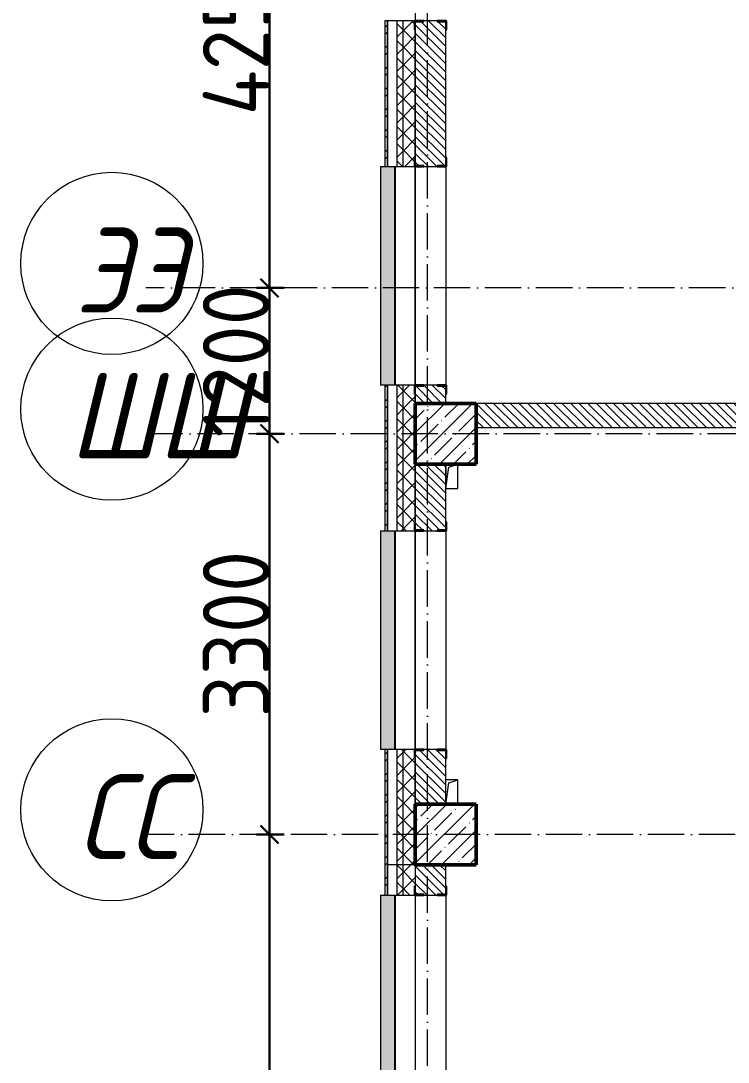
# Model space of a CAD drawing. Header units: millimetres. Extents: x -12989 to 629078, y -109036 to 555275.
# Drawn here: x 278072 to 283897, y -15457 to -6882 of the extents above; entities that cross this region are included whole.
import ezdxf

# ---------------------------------------------------------------- set-up
doc = ezdxf.new("R2010")
doc.units = ezdxf.units.MM
doc.linetypes.add('50_200_ШТРИХ_1Т_ш5_п1_п1_', pattern=[700, 500, -100, 0, -100])
for name, color, linetype, lineweight in [('4 -стяжа', 7, 'Continuous', 30), ('A-____-____-DIMS', 7, 'Continuous', 9), ('A-GENM-____-MCUT', 7, 'Continuous', 25), ('A-GENM-____-OTLN', 7, 'Continuous', 9), ('A-GENM-____-OTLN-1', 7, 'Continuous', 25), ('A-GLAZ-____-OTLN', 7, 'Continuous', 9), ('A-WALL-____-MCUT', 7, 'Continuous', 13), ('A-WALL-____-MCUT-1', 7, 'Continuous', 9), ('A-WALL-____-OTLN', 7, 'Continuous', 9), ('A-WALL-____-PATT-1', 7, 'Continuous', 9), ('A-WALL-FNSH-MCUT-1', 7, 'Continuous', 9), ('S-COLS-____-MCUT', 7, 'Continuous', 50), ('S-COLS-____-OTLN', 7, 'Continuous', 9), ('S-GRID-____-IDEN', 7, 'Continuous', 9), ('S-GRID-____-OTLN-1', 7, '50_200_ШТРИХ_1Т_ш5_п1_п1_', 9)]:
    doc.layers.add(name, color=color, linetype=linetype, lineweight=lineweight)
doc.layers.add('A-GLAZ-____-OTLN-1', color=7, linetype='Continuous', lineweight=9, true_color=0xc0c0c0)
doc.layers.get('4 -стяжа').off()
doc.styles.add('ISOCPEUR_I_9', font='isocpeui.ttf', dxfattribs={"width": 0.9, "height": 250})
doc.styles.add('СПДС', font='isocpeur.ttf', dxfattribs={"width": 0.9})
doc.dimstyles.new('ISO-2_5_0_9К_БОЛЬШОЙ_ОСИ', dxfattribs={"dimscale": 304.8, "dimtxt": 248.995294, "dimasz": 0.492126, "dimexe": 0.393701, "dimexo": 0, "dimgap": 0, "dimtad": 1, "dimdec": 0, "dimzin": 0, "dimdsep": 46, "dimtxsty": 'ISOCPEUR_I_9', "dimblk1": 'OBLIQUE', "dimblk2": 'OBLIQUE', "dimsah": 1, "dimcen": 0.09, "dimdle": 0.393701, "dimazin": 0, "dimtfac": 1, "dimtdec": 4, "dimtix": 1, "dimtmove": 0, "dimatfit": 3, "dimfxl": 1, "dimtvp": 1, "dimtolj": 1, "dimtzin": 0, "dimarcsym": 2})
pattern_1 = [(135, (283770.707, -86863.456), (-35.35534, -35.35534), [])]
pattern_2 = [(45, (283770.71, -86863.46), (-70.71068, 70.71068), []), (135, (283770.71, -86863.46), (-70.71068, -70.71068), [])]
pattern_3 = [(45, (283770.71, -86863.46), (-85.53659, 85.53659), []), (45, (283827.73, -86863.46), (-85.53659, 85.53659), [])]

# ---------------------------------------------------------------- blocks, each defined once
blk = doc.blocks.new('BSC_Колонна _Прямоугольная - 500х500-V26-АР1_План отверстий 3 этажа в осях 1-64_Ю-ЯЯ')
at = {"layer": 'S-COLS-____-OTLN'}
h = blk.add_hatch(dxfattribs=at)
h.set_pattern_fill('FP_33', color=256, style=0, pattern_type=2)
h.set_pattern_definition([(45, (2200, -76581.04), (-114.04925, 114.04925), []), (45, (2314.05, -76581.04), (-114.04925, 114.04925), [201.613, -40.323, 3.353, -36.97])])
h.paths.add_polyline_path([(-250, -250), (250, -250), (250, 250), (-250, 250), (-250, 16.2)], flags=0)
at = {"layer": 'S-COLS-____-MCUT'}
for p, q in [((250, 250), (-250, 250)), ((-250, 250), (-250, -250)), ((250, -250), (250, 250)), ((-250, -250), (250, -250))]:
    blk.add_line(p, q, dxfattribs=at)
blk = doc.blocks.new('BSC_Колонна _Прямоугольная - 500х500-V32-АР1_План отверстий 3 этажа в осях 1-64_Ю-ЯЯ')
at = {"layer": 'S-COLS-____-OTLN'}
h = blk.add_hatch(dxfattribs=at)
h.set_pattern_fill('FP_39', color=256, style=0, pattern_type=2)
h.set_pattern_definition([(45, (2200, -73281.04), (-114.04925, 114.04925), []), (45, (2314.05, -73281.04), (-114.04925, 114.04925), [201.613, -40.323, 3.353, -36.97])])
h.paths.add_polyline_path([(-250, -250), (250, -250), (250, 250), (-250, 250), (-250, 87.3)], flags=0)
at = {"layer": 'S-COLS-____-MCUT'}
for p, q in [((250, 250), (-250, 250)), ((-250, 250), (-250, -250)), ((250, -250), (250, 250)), ((-250, -250), (250, -250))]:
    blk.add_line(p, q, dxfattribs=at)
blk = doc.blocks.new('Фахверк_СКБ_Уголок - 250_2700-27497298-АР1_План отверстий 3 этажа в осях 1-64_Ю-ЯЯ')
at = {"layer": 'A-GENM-____-MCUT'}
for p, q in [((200, 181), (125, 181)), ((125, 181), (125, 106)), ((131, 106), (131, 175)), ((131, 175), (200, 175)), ((200, 175), (200, 181)), ((125, 106), (131, 106)), ((131, -6), (125, -6)), ((125, -6), (125, -81)), ((125, -81), (200, -81)), ((131, -75), (131, -6)), ((200, -75), (131, -75)), ((200, -81), (200, -75))]:
    blk.add_line(p, q, dxfattribs=at)
blk = doc.blocks.new('Фахверк_СКБ_Уголок - 250_2700_1-27501432-АР1_План отверстий 3 этажа в осях 1-64_Ю-ЯЯ')
at = {"layer": 'A-GENM-____-MCUT'}
for p, q in [((200, 181), (125, 181)), ((125, 181), (125, 106)), ((131, 106), (131, 175)), ((131, 175), (200, 175)), ((200, 175), (200, 181)), ((125, 106), (131, 106)), ((131, -6), (125, -6)), ((125, -6), (125, -81)), ((125, -81), (200, -81)), ((131, -75), (131, -6)), ((200, -75), (131, -75)), ((200, -81), (200, -75))]:
    blk.add_line(p, q, dxfattribs=at)
blk = doc.blocks.new('AR_Отверстие прямоугольное _в плите_ - AR_Отверстие прямоугольное _в плите_-V176-АР1_План отверстий 3 этажа в осях 1-64_Ю-ЯЯ')
at = {"layer": 'A-GENM-____-OTLN'}
for p, q in [((-50, 100), (-50, -100)), ((-25, 75), (50, 100)), ((50, -100), (50, 100)), ((-50, -100), (-25, 75)), ((-50, -100), (50, -100))]:
    blk.add_line(p, q, dxfattribs=at)
blk = doc.blocks.new('AR_Отверстие прямоугольное _в плите_ - AR_Отверстие прямоугольное _в плите_-V179-АР1_План отверстий 3 этажа в осях 1-64_Ю-ЯЯ')
at = {"layer": 'A-GENM-____-OTLN'}
for p, q in [((50, 100), (-50, 100)), ((-25, 75), (50, 100)), ((50, -100), (50, 100)), ((-50, -100), (-25, 75))]:
    blk.add_line(p, q, dxfattribs=at)
blk = doc.blocks.new('Отлив_СКБ - Отлив витража_120_НВФ-31885689-АР1_План отверстий 3 этажа в осях 1-64_Ю-ЯЯ')
at = {"layer": 'A-GLAZ-____-OTLN-1'}
for points in [[(1800, 2), (1800, 120), (0, 120), (0, 2), (736.9, 2)], [(1800, 0), (1800, 2), (0, 2), (0, 0), (736.9, 0)]]:
    blk.add_hatch(color=256, dxfattribs=at).paths.add_polyline_path(points, flags=0)
at = {"layer": 'A-GLAZ-____-OTLN'}
for p, q in [((0, 83), (0, 120)), ((1800, 120), (0, 120)), ((1800, 120), (1800, 83)), ((0, 2), (1800, 2)), ((1800, 0), (0, 0))]:
    blk.add_line(p, q, dxfattribs=at)
blk = doc.blocks.new('Отлив_СКБ - Отлив витража_120_НВФ-31886035-АР1_План отверстий 3 этажа в осях 1-64_Ю-ЯЯ')
at = {"layer": 'A-GLAZ-____-OTLN-1'}
for points in [[(4800, 2), (4800, 120), (0, 120), (0, 2), (1409.2, 2)], [(4800, 0), (4800, 2), (0, 2), (0, 0), (1409.2, 0)]]:
    blk.add_hatch(color=256, dxfattribs=at).paths.add_polyline_path(points, flags=0)
at = {"layer": 'A-GLAZ-____-OTLN'}
for p, q in [((0, 83), (0, 120)), ((4800, 120), (0, 120)), ((4800, 120), (4800, 83)), ((0, 2), (4800, 2)), ((4800, 0), (0, 0))]:
    blk.add_line(p, q, dxfattribs=at)
blk = doc.blocks.new('Ось сетки - Круг_Ø6_00__ISO-2_5_0_9K_-25732049-АР1_План отверстий 3 этажа в осях 1-64_Ю-ЯЯ')
at = {"layer": 'S-GRID-____-IDEN'}
blk.add_circle((0, 0), 3, dxfattribs=at)
blk = doc.blocks.new('_Oblique')
at = {"color": 0, "linetype": 'ByBlock', "lineweight": -2}
blk.add_line((-0.5, -0.5), (0.5, 0.5), dxfattribs=at)
blk = doc.blocks.new('*D2940')
at = {"layer": 'A-____-____-DIMS', "color": 0, "lineweight": -2, "transparency": 16777216}
for p, q in [((280119.3, -19402.4), (280119.3, -13462.4)), ((280013.2, -13582.4), (280239.3, -13582.4)), ((280013.2, -19282.4), (280239.3, -19282.4))]:
    blk.add_line(p, q, dxfattribs=at)
at = {"layer": 'Defpoints', "color": 0, "transparency": 16777216}
for p in [(280013.2, -13582.4), (280119.3, -13582.4), (280013.2, -19282.4)]:
    blk.add_point(p, dxfattribs=at)
at = {"layer": 'A-____-____-DIMS', "color": 0, "lineweight": -2, "transparency": 16777216, "xscale": 150, "yscale": 150, "zscale": 150}
for p, rotation in [((280119.3, -13582.4), 90), ((280119.3, -19282.4), 270)]:
    blk.add_blockref('_Oblique', p, dxfattribs=dict(at, rotation=rotation))
at = {"layer": 'A-____-____-DIMS', "color": 0, "transparency": 16777216, "insert": (279845, -16432.4), "char_height": 548.64, "attachment_point": 5, "rotation": 90, "style": 'СПДС'}
blk.add_mtext('\\A1;5700', dxfattribs=at)
blk = doc.blocks.new('*D2941')
at = {"layer": 'A-____-____-DIMS', "color": 0, "lineweight": -2, "transparency": 16777216}
for p, q in [((280119.3, -13702.4), (280119.3, -10162.4)), ((280013.2, -10282.4), (280239.3, -10282.4)), ((280013.2, -13582.4), (280239.3, -13582.4))]:
    blk.add_line(p, q, dxfattribs=at)
at = {"layer": 'Defpoints', "color": 0, "transparency": 16777216}
for p in [(280013.2, -10282.4), (280119.3, -10282.4), (280013.2, -13582.4)]:
    blk.add_point(p, dxfattribs=at)
at = {"layer": 'A-____-____-DIMS', "color": 0, "lineweight": -2, "transparency": 16777216, "xscale": 150, "yscale": 150, "zscale": 150}
for p, rotation in [((280119.3, -10282.4), 90), ((280119.3, -13582.4), 270)]:
    blk.add_blockref('_Oblique', p, dxfattribs=dict(at, rotation=rotation))
at = {"layer": 'A-____-____-DIMS', "color": 0, "transparency": 16777216, "insert": (279845, -11932.4), "char_height": 548.64, "attachment_point": 5, "rotation": 90, "style": 'СПДС'}
blk.add_mtext('\\A1;3300', dxfattribs=at)
blk = doc.blocks.new('*D2942')
at = {"layer": 'A-____-____-DIMS', "color": 0, "lineweight": -2, "transparency": 16777216}
for p, q in [((280119.3, -10402.4), (280119.3, -8962.4)), ((280013.2, -9082.4), (280239.3, -9082.4)), ((280013.2, -10282.4), (280239.3, -10282.4))]:
    blk.add_line(p, q, dxfattribs=at)
at = {"layer": 'Defpoints', "color": 0, "transparency": 16777216}
for p in [(280013.2, -9082.4), (280119.3, -9082.4), (280013.2, -10282.4)]:
    blk.add_point(p, dxfattribs=at)
at = {"layer": 'A-____-____-DIMS', "color": 0, "lineweight": -2, "transparency": 16777216, "xscale": 150, "yscale": 150, "zscale": 150}
for p, rotation in [((280119.3, -9082.4), 90), ((280119.3, -10282.4), 270)]:
    blk.add_blockref('_Oblique', p, dxfattribs=dict(at, rotation=rotation))
at = {"layer": 'A-____-____-DIMS', "color": 0, "transparency": 16777216, "insert": (279845, -9682.4), "char_height": 548.64, "attachment_point": 5, "rotation": 90, "style": 'СПДС'}
blk.add_mtext('\\A1;1200', dxfattribs=at)
blk = doc.blocks.new('*D2943')
at = {"layer": 'A-____-____-DIMS', "color": 0, "lineweight": -2, "transparency": 16777216}
for p, q in [((280119.3, -9202.4), (280119.3, -4712.4)), ((280013.2, -4832.4), (280239.3, -4832.4)), ((280013.2, -9082.4), (280239.3, -9082.4))]:
    blk.add_line(p, q, dxfattribs=at)
at = {"layer": 'Defpoints', "color": 0, "transparency": 16777216}
for p in [(280013.2, -4832.4), (280119.3, -4832.4), (280013.2, -9082.4)]:
    blk.add_point(p, dxfattribs=at)
at = {"layer": 'A-____-____-DIMS', "color": 0, "lineweight": -2, "transparency": 16777216, "xscale": 150, "yscale": 150, "zscale": 150}
for p, rotation in [((280119.3, -4832.4), 90), ((280119.3, -9082.4), 270)]:
    blk.add_blockref('_Oblique', p, dxfattribs=dict(at, rotation=rotation))
at = {"layer": 'A-____-____-DIMS', "color": 0, "transparency": 16777216, "insert": (279845, -6957.4), "char_height": 548.64, "attachment_point": 5, "rotation": 90, "style": 'СПДС'}
blk.add_mtext('\\A1;4250', dxfattribs=at)
blk = doc.blocks.new('3эт')
at = {"layer": 'S-GRID-____-OTLN-1', "color": 251, "ltscale": 0.6, "true_color": 0x636466}
for p, q in [((281420.7, -33971.9), (281420.7, 4029.4)), ((330925.3, -9082.4), (279101.9, -9082.4)), ((316375.7, -10282.4), (279101.9, -10282.4)), ((308320.7, -13582.4), (279101.9, -13582.4))]:
    blk.add_line(p, q, dxfattribs=at)
at = {"layer": 'S-GRID-____-IDEN', "xscale": 250, "yscale": 250, "zscale": 99.99999999999993}
for p, rotation in [((278821.8, -8879.9), 89.9999999999998), ((278821.8, -10079.9), 89.9999999999998), ((278821.8, -13379.9), 89.99999999999982)]:
    blk.add_blockref('Ось сетки - Круг_Ø6_00__ISO-2_5_0_9K_-25732049-АР1_План отверстий 3 этажа в осях 1-64_Ю-ЯЯ', p, dxfattribs=dict(at, rotation=rotation))
at = {"layer": 'S-GRID-____-IDEN', "char_height": 700, "attachment_point": 1, "style": 'ISOCPEUR_I_9'}
for s, insert, width in [('ЭЭ', (278519.6, -8585.4), 447.342), ('ШШ', (278471.9, -9785.4), 562.785), ('СС', (278537.6, -13085.4), 404.05)]:
    blk.add_mtext(s, dxfattribs=dict(at, insert=insert, width=width))
at = {"layer": 'A-____-____-DIMS'}
for base, p1, p2, override, picture, middle in [((280119.3, -4832.4), (280013.2, -9082.4), (280013.2, -4832.4), {"dimtxt": 1.8, "dimpost": '<>', "dimtxsty": 'СПДС', "dimfxl": 4250}, '*D2943', (279845, -6957.4)), ((280119.3, -9082.4), (280013.2, -10282.4), (280013.2, -9082.4), {"dimtxt": 1.8, "dimpost": '<>', "dimtxsty": 'СПДС', "dimfxl": 1200}, '*D2942', (279845, -9682.4)), ((280119.3, -10282.4), (280013.2, -13582.4), (280013.2, -10282.4), {"dimtxt": 1.8, "dimpost": '<>', "dimtxsty": 'СПДС', "dimfxl": 3300}, '*D2941', (279845, -11932.4)), ((280119.3, -13582.4), (280013.2, -19282.4), (280013.2, -13582.4), {"dimtxt": 1.8, "dimpost": '<>', "dimtxsty": 'СПДС', "dimfxl": 5700}, '*D2940', (279845, -16432.4))]:
    dim = blk.add_linear_dim(base=base, p1=p1, p2=p2, angle=90, dimstyle='ISO-2_5_0_9К_БОЛЬШОЙ_ОСИ', override=override, dxfattribs=at)
    dim.commit()
    dim.dimension.update_dxf_attribs({"geometry": picture, "text_midpoint": middle})

msp = doc.modelspace()

# ---------------------------------------------------------------- hatches: boundary and pattern name
at = {"layer": 'A-WALL-____-PATT-1'}
h = msp.add_hatch(dxfattribs=at)
h.set_pattern_fill('FP_6', color=256, style=0, pattern_type=2)
h.set_pattern_definition(pattern_3)
h.paths.add_polyline_path([(281070.7074, -14002.4142), (281090.7074, -14002.4142), (281090.7074, -12882.4142), (281070.7074, -12882.4142), (281070.7074, -13495.1522)], flags=0)
h.paths.add_polyline_path([(281090.7074, -11082.4142), (281090.7074, -9882.4142), (281070.7074, -9882.4142), (281070.7074, -11082.4142)], flags=0)
h.paths.add_polyline_path([(281090.7074, -8082.4142), (281090.7074, -6882.4142), (281070.7074, -6882.4142), (281070.7074, -8082.4142)], flags=0)
h.paths.add_polyline_path([(281070.7074, -5082.4142), (281090.7074, -5082.4142), (281090.7074, -3882.4142), (281070.7074, -3882.4142)], flags=0)
h.paths.add_polyline_path([(281070.7074, -2082.4142), (281090.7074, -2082.4142), (281090.7074, -932.4142), (281070.7074, -932.4142)], flags=0)
h = msp.add_hatch(dxfattribs=at)
h.set_pattern_fill('FP_4', color=256, style=0, pattern_type=2)
h.set_pattern_definition(pattern_2)
h.paths.add_polyline_path([(281220.7074, -13832.4142), (281220.7074, -12882.4142), (281170.7074, -12882.4142), (281170.7074, -13832.4142)], flags=0)
h.paths.add_polyline_path([(281220.7074, -11082.4142), (281220.7074, -9882.4142), (281170.7074, -9882.4142), (281170.7074, -11082.4142)], flags=0)
h.paths.add_polyline_path([(281170.7074, -8082.4142), (281220.7074, -8082.4142), (281220.7074, -6882.4142), (281170.7074, -6882.4142), (281170.7074, -7037.2118)], flags=0)
h.paths.add_polyline_path([(281220.7074, -5082.4142), (281220.7074, -3882.4142), (281170.7074, -3882.4142), (281170.7074, -5082.4142)], flags=0)
h.paths.add_polyline_path([(281170.7074, -2082.4142), (281220.7074, -2082.4142), (281220.7074, -1032.4142), (281170.7074, -1032.4142), (281170.7074, -1386.5139)], flags=0)
h = msp.add_hatch(dxfattribs=at)
h.set_pattern_fill('FP_4', color=256, style=0, pattern_type=2)
h.set_pattern_definition(pattern_2)
h.paths.add_polyline_path([(281320.7074, -13832.4142), (281320.7074, -12957.4142), (281314.7074, -12957.4142), (281314.7074, -12882.4142), (281220.7074, -12882.4142), (281220.7074, -13832.4142)], flags=0)
h.paths.add_polyline_path([(281314.7074, -11082.4142), (281314.7074, -11007.4142), (281320.7074, -11007.4142), (281320.7074, -9957.4142), (281314.7074, -9957.4142), (281314.7074, -9882.4142), (281220.7074, -9882.4142), (281220.7074, -11082.4142)], flags=0)
h.paths.add_polyline_path([(281314.7074, -8082.4142), (281314.7074, -8007.4142), (281320.7074, -8007.4142), (281320.7074, -6957.4142), (281314.7074, -6957.4142), (281314.7074, -6882.4142), (281220.7074, -6882.4142), (281220.7074, -8082.4142)], flags=0)
h.paths.add_polyline_path([(281220.7074, -5082.4142), (281320.7074, -5082.4142), (281320.7074, -3957.4142), (281314.7074, -3957.4142), (281314.7074, -3882.4142), (281220.7074, -3882.4142), (281220.7074, -4582.4142)], flags=0)
h.paths.add_polyline_path([(281314.7074, -2082.4142), (281314.7074, -2007.4142), (281320.7074, -2007.4142), (281320.7074, -1082.4142), (281220.7074, -1082.4142), (281220.7074, -2082.4142)], flags=0)
h = msp.add_hatch(dxfattribs=at)
h.set_pattern_fill('FP_9', color=256, style=0, pattern_type=2)
h.set_pattern_definition(pattern_1)
h.paths.add_polyline_path([(281426.7074, -10032.4142), (281570.7074, -10032.4142), (281570.7074, -9888.4142), (281501.7074, -9888.4142), (281501.7074, -9882.4142), (281389.7074, -9882.4142), (281389.7074, -9888.4142), (281320.7074, -9888.4142), (281320.7074, -10032.4142)], flags=0)
h.paths.add_polyline_path([(281501.7074, -8082.4142), (281501.7074, -8076.4142), (281570.7074, -8076.4142), (281570.7074, -6888.4142), (281501.7074, -6888.4142), (281501.7074, -6882.4142), (281389.7074, -6882.4142), (281389.7074, -6888.4142), (281320.7074, -6888.4142), (281320.7074, -8076.4142), (281389.7074, -8076.4142), (281389.7074, -8082.4142)], flags=0)
h = msp.add_hatch(dxfattribs=at)
h.set_pattern_fill('FP_9', color=256, style=0, pattern_type=2)
h.set_pattern_definition(pattern_1)
h.paths.add_polyline_path([(288820.7074, -10232.4142), (288820.7074, -10032.4142), (285326.7074, -10032.4142), (285326.7074, -10101.4142), (285320.7074, -10101.4142), (285320.7074, -10032.4142), (281820.7074, -10032.4142), (281820.7074, -10232.4142), (285320.7074, -10232.4142), (285320.7074, -10163.4142), (285326.7074, -10163.4142), (285326.7074, -10232.4142), (287291.6101, -10232.4142)], flags=0)
h = msp.add_hatch(dxfattribs=at)
h.set_pattern_fill('FP_9', color=256, style=0, pattern_type=2)
h.set_pattern_definition(pattern_1)
h.paths.add_polyline_path([(281570.7074, -13332.4142), (281570.7074, -12888.4142), (281501.7074, -12888.4142), (281501.7074, -12882.4142), (281389.7074, -12882.4142), (281389.7074, -12888.4142), (281320.7074, -12888.4142), (281320.7074, -13332.4142)], flags=0)
h.paths.add_polyline_path([(281389.7074, -11082.4142), (281501.7074, -11082.4142), (281501.7074, -11076.4142), (281570.7074, -11076.4142), (281570.7074, -10532.4142), (281320.7074, -10532.4142), (281320.7074, -11076.4142), (281389.7074, -11076.4142)], flags=0)
h = msp.add_hatch(dxfattribs=at)
h.set_pattern_fill('FP_4', color=256, style=0, pattern_type=2)
h.set_pattern_definition(pattern_2)
h.paths.add_polyline_path([(281220.7074, -19182.4142), (281220.7074, -18882.4142), (281170.7074, -18882.4142), (281170.7074, -19182.4142)], flags=0)
h.paths.add_polyline_path([(281170.7074, -14082.4142), (281220.7074, -14082.4142), (281220.7074, -13832.4142), (281170.7074, -13832.4142)], flags=0)
h = msp.add_hatch(dxfattribs=at)
h.set_pattern_fill('FP_4', color=256, style=0, pattern_type=2)
h.set_pattern_definition(pattern_2)
h.paths.add_polyline_path([(281314.7074, -19182.4142), (281320.7074, -19182.4142), (281320.7074, -18957.4142), (281314.7074, -18957.4142), (281314.7074, -18882.4142), (281220.7074, -18882.4142), (281220.7074, -19182.4142)], flags=0)
h.paths.add_polyline_path([(281314.7074, -14082.4142), (281314.7074, -14007.4142), (281320.7074, -14007.4142), (281320.7074, -13832.4142), (281220.7074, -13832.4142), (281220.7074, -14082.4142)], flags=0)
h = msp.add_hatch(dxfattribs=at)
h.set_pattern_fill('FP_9', color=256, style=0, pattern_type=2)
h.set_pattern_definition(pattern_1)
h.paths.add_polyline_path([(281320.7074, -19182.4142), (281570.7074, -19182.4142), (281570.7074, -18888.4142), (281501.7074, -18888.4142), (281501.7074, -18882.4142), (281389.7074, -18882.4142), (281389.7074, -18888.4142), (281320.7074, -18888.4142), (281320.7074, -18957.4142)], flags=0)
h.paths.add_polyline_path([(281389.7074, -14082.4142), (281501.7074, -14082.4142), (281501.7074, -14076.4142), (281570.7074, -14076.4142), (281570.7074, -13832.4142), (281320.7074, -13832.4142), (281320.7074, -14076.4142), (281389.7074, -14076.4142)], flags=0)
h = msp.add_hatch(dxfattribs=at)
h.set_pattern_fill('FP_6', color=256, style=0, pattern_type=2)
h.set_pattern_definition(pattern_3)
h.paths.add_polyline_path([(281090.7074, -19012.4142), (281090.7074, -18882.4142), (281070.7074, -18882.4142), (281070.7074, -19012.4142)], flags=0)
h.paths.add_polyline_path([(281070.7074, -14082.4142), (281090.7074, -14082.4142), (281090.7074, -14002.4142), (281070.7074, -14002.4142)], flags=0)

# ---------------------------------------------------------------- linework, layer by layer
at = {"layer": 'A-WALL-____-MCUT'}
for p, q in [((281314.7074, -6882.4142), (281090.7074, -6882.4142)), ((281090.7074, -6882.4142), (281090.7074, -8082.4142)), ((281090.7074, -8082.4142), (281090.7074, -6882.4142)), ((281501.7074, -6882.4142), (281389.7074, -6882.4142)), ((281570.7074, -8007.4142), (281570.7074, -6957.4142)), ((281090.7074, -8082.4142), (281314.7074, -8082.4142)), ((281389.7074, -8082.4142), (281501.7074, -8082.4142)), ((281314.7074, -9882.4142), (281090.7074, -9882.4142)), ((281090.7074, -9882.4142), (281090.7074, -11082.4142)), ((281090.7074, -11082.4142), (281090.7074, -9882.4142)), ((281501.7074, -9882.4142), (281389.7074, -9882.4142)), ((281570.7074, -10032.4142), (281570.7074, -9957.4142)), ((285320.7074, -10032.4142), (281820.7074, -10032.4142)), ((281820.7074, -10232.4142), (285320.7074, -10232.4142)), ((281570.7074, -11007.4142), (281570.7074, -10532.4142)), ((281090.7074, -11082.4142), (281314.7074, -11082.4142)), ((281389.7074, -11082.4142), (281501.7074, -11082.4142)), ((281314.7074, -12882.4142), (281090.7074, -12882.4142)), ((281090.7074, -12882.4142), (281090.7074, -13832.4142)), ((281090.7074, -13832.4142), (281090.7074, -12882.4142)), ((281501.7074, -12882.4142), (281389.7074, -12882.4142)), ((281570.7074, -13332.4142), (281570.7074, -12957.4142)), ((281090.7074, -13832.4142), (281090.7074, -14082.4142)), ((281320.7074, -13832.4142), (281090.7074, -13832.4142)), ((281570.7074, -14007.4142), (281570.7074, -13832.4142)), ((281090.7074, -14082.4142), (281090.7074, -14002.4142)), ((281090.7074, -14082.4142), (281314.7074, -14082.4142)), ((281389.7074, -14082.4142), (281501.7074, -14082.4142))]:
    msp.add_line(p, q, dxfattribs=at)
at = {"layer": 'A-WALL-____-MCUT-1'}
for p, q in [((281170.7074, -8082.4142), (281170.7074, -6882.4142)), ((281220.7074, -8082.4142), (281220.7074, -6882.4142)), ((281320.7074, -6957.4142), (281320.7074, -8007.4142)), ((281320.7074, -8007.4142), (281320.7074, -6957.4142)), ((281170.7074, -11082.4142), (281170.7074, -9882.4142)), ((281220.7074, -11082.4142), (281220.7074, -9882.4142)), ((281320.7074, -9957.4142), (281320.7074, -10032.4142)), ((281320.7074, -10032.4142), (281320.7074, -9957.4142)), ((281320.7074, -10532.4142), (281320.7074, -11007.4142)), ((281320.7074, -11007.4142), (281320.7074, -10532.4142)), ((281170.7074, -13832.4142), (281170.7074, -12882.4142)), ((281220.7074, -13832.4142), (281220.7074, -12882.4142)), ((281320.7074, -12957.4142), (281320.7074, -13332.4142)), ((281320.7074, -13332.4142), (281320.7074, -12957.4142)), ((281170.7074, -14082.4142), (281170.7074, -13832.4142)), ((281220.7074, -14082.4142), (281220.7074, -13832.4142)), ((281320.7074, -13832.4142), (281320.7074, -14007.4142))]:
    msp.add_line(p, q, dxfattribs=at)
at = {"layer": 'A-WALL-____-OTLN'}
for p, q in [((281320.7074, -5082.4142), (281320.7074, -6882.4142)), ((281320.7074, -9882.4142), (281320.7074, -8082.4142)), ((281320.7074, -8082.4142), (281320.7074, -9882.4142)), ((281570.7074, -8082.4142), (281570.7074, -9882.4142)), ((281320.7074, -12882.4142), (281320.7074, -11082.4142)), ((281320.7074, -11082.4142), (281320.7074, -12882.4142)), ((281570.7074, -11082.4142), (281570.7074, -12882.4142)), ((281320.7074, -14082.4142), (281320.7074, -18882.4142)), ((281570.7074, -14082.4142), (281570.7074, -18882.4142))]:
    msp.add_line(p, q, dxfattribs=at)
at = {"layer": 'A-WALL-FNSH-MCUT-1'}
for p, q in [((281070.7074, -6882.4142), (281070.7074, -8082.4142)), ((281090.7074, -6882.4142), (281070.7074, -6882.4142)), ((281070.7074, -8082.4142), (281090.7074, -8082.4142)), ((281070.7074, -9882.4142), (281070.7074, -11082.4142)), ((281090.7074, -9882.4142), (281070.7074, -9882.4142)), ((281070.7074, -11082.4142), (281090.7074, -11082.4142)), ((281070.7074, -12882.4142), (281070.7074, -14082.4142)), ((281090.7074, -12882.4142), (281070.7074, -12882.4142)), ((281090.7074, -14002.4142), (281090.7074, -13832.4142)), ((281070.7074, -14082.4142), (281090.7074, -14082.4142))]:
    msp.add_line(p, q, dxfattribs=at)

# ---------------------------------------------------------------- block references
at = {"layer": '4 -стяжа'}
msp.add_blockref('3эт', (0, 0), dxfattribs=at)
at = {"layer": 'A-GENM-____-OTLN'}
for name, p in [('AR_Отверстие прямоугольное _в плите_ - AR_Отверстие прямоугольное _в плите_-V176-АР1_План отверстий 3 этажа в осях 1-64_Ю-ЯЯ', (281621.2069, -10632.4142)), ('AR_Отверстие прямоугольное _в плите_ - AR_Отверстие прямоугольное _в плите_-V179-АР1_План отверстий 3 этажа в осях 1-64_Ю-ЯЯ', (281620.7074, -13232.4142))]:
    msp.add_blockref(name, p, dxfattribs=at)
at = {"layer": 'A-GENM-____-OTLN-1'}
for name, p, rotation in [('Фахверк_СКБ_Уголок - 250_2700-27497298-АР1_План отверстий 3 этажа в осях 1-64_Ю-ЯЯ', (281395.7074, -6757.4142), 269.9999999999999), ('Фахверк_СКБ_Уголок - 250_2700-27497298-АР1_План отверстий 3 этажа в осях 1-64_Ю-ЯЯ', (281495.7074, -8207.4142), 89.99999999999991), ('Фахверк_СКБ_Уголок - 250_2700_1-27501432-АР1_План отверстий 3 этажа в осях 1-64_Ю-ЯЯ', (281395.7074, -9757.4142), 269.9999999999999), ('Фахверк_СКБ_Уголок - 250_2700-27497298-АР1_План отверстий 3 этажа в осях 1-64_Ю-ЯЯ', (281495.7074, -11207.4142), 89.99999999999991), ('Фахверк_СКБ_Уголок - 250_2700-27497298-АР1_План отверстий 3 этажа в осях 1-64_Ю-ЯЯ', (281395.7074, -12757.4142), 269.9999999999999), ('Фахверк_СКБ_Уголок - 250_2700-27497298-АР1_План отверстий 3 этажа в осях 1-64_Ю-ЯЯ', (281495.7074, -14207.4142), 89.99999999999991)]:
    msp.add_blockref(name, p, dxfattribs=dict(at, rotation=rotation))
at = {"layer": 'A-GLAZ-____-OTLN', "rotation": 90}
for name, p in [('Отлив_СКБ - Отлив витража_120_НВФ-31885689-АР1_План отверстий 3 этажа в осях 1-64_Ю-ЯЯ', (281153.7074, -9882.4142)), ('Отлив_СКБ - Отлив витража_120_НВФ-31885689-АР1_План отверстий 3 этажа в осях 1-64_Ю-ЯЯ', (281153.7074, -12882.4142)), ('Отлив_СКБ - Отлив витража_120_НВФ-31886035-АР1_План отверстий 3 этажа в осях 1-64_Ю-ЯЯ', (281153.7074, -18882.4142))]:
    msp.add_blockref(name, p, dxfattribs=at)
at = {"layer": 'S-COLS-____-OTLN'}
for name, p in [('BSC_Колонна _Прямоугольная - 500х500-V26-АР1_План отверстий 3 этажа в осях 1-64_Ю-ЯЯ', (281570.7074, -10282.4142)), ('BSC_Колонна _Прямоугольная - 500х500-V32-АР1_План отверстий 3 этажа в осях 1-64_Ю-ЯЯ', (281570.7074, -13582.4142))]:
    msp.add_blockref(name, p, dxfattribs=at)

doc.saveas('drawing.dxf')
